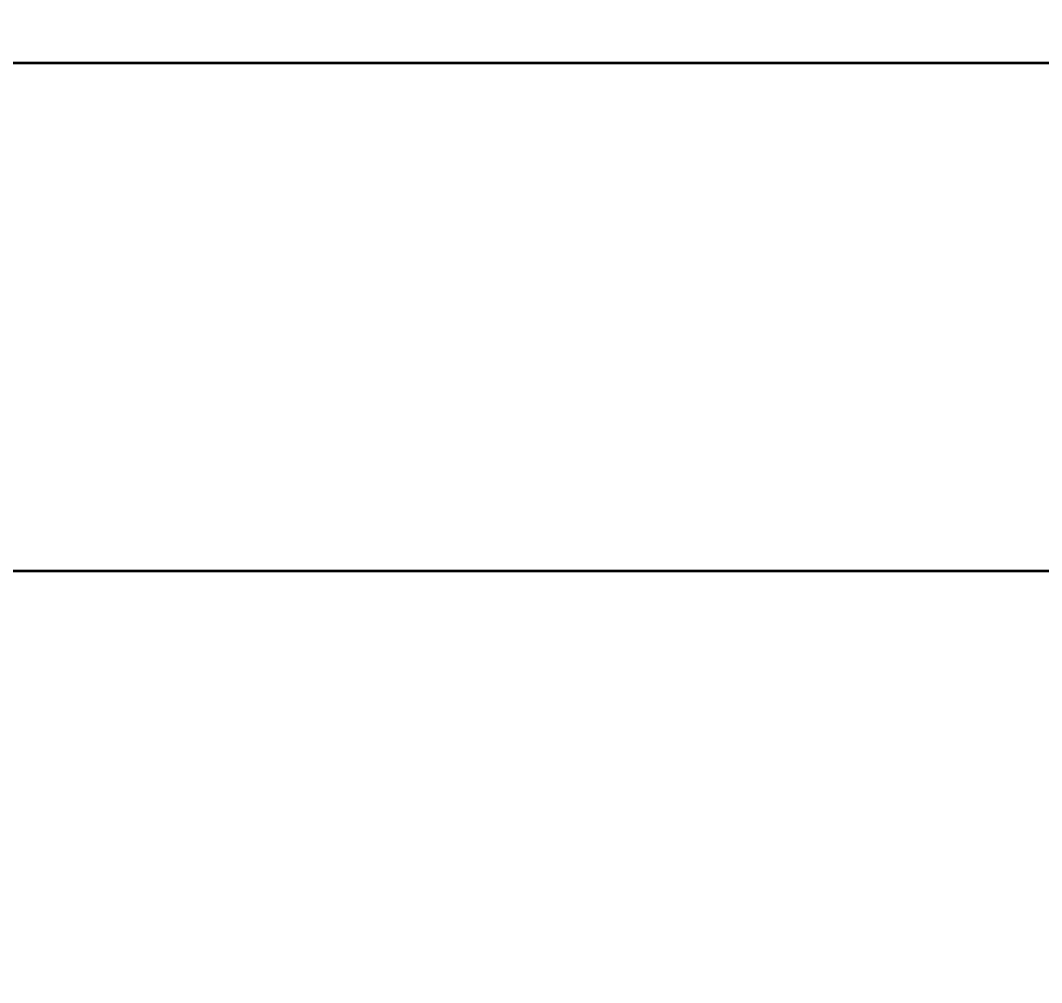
# Paper-space layout 'Blatt1' of a CAD drawing. Header units: millimetres. Extents: x 0 to 1189, y 0 to 841.
# Drawn here: x 212.59 to 224.64, y 649.37 to 660.73 of the extents above; entities that cross this region are included whole.
import ezdxf

# ---------------------------------------------------------------- set-up
doc = ezdxf.new("R2010")
doc.units = ezdxf.units.MM
doc.layers.add('BEMASSUNG', color=1, linetype='Continuous')
doc.styles.add('SLDTEXTSTYLE2', font='TXT', dxfattribs={"width": 0.75})
doc.dimstyles.new('SLDDIMSTYLE2', dxfattribs={"dimtxt": 3.5, "dimasz": 2.5, "dimexe": 0, "dimexo": 0.0625, "dimgap": 0.875, "dimtad": 1, "dimdec": 1, "dimlfac": 5, "dimrnd": 1e-09, "dimzin": 12, "dimdsep": 46, "dimtxsty": 'SLDTEXTSTYLE2', "dimsah": 1, "dimcen": 0.09, "dimadec": 0, "dimazin": 3, "dimtfac": 1, "dimtdec": 1, "dimtofl": 0, "dimtmove": 0, "dimatfit": 3, "dimfxl": 1, "dimfrac": 2, "dimtolj": 1, "dimtzin": 12, "dimarcsym": 0})

# ---------------------------------------------------------------- blocks, each defined once
blk = doc.blocks.new('_D_9')
at = {"layer": 'BEMASSUNG'}
for p, q in [((126.136, 599.232), (126.136, 758.832)), ((252.936, 599.232), (252.936, 758.832)), ((126.136, 756.832), (252.936, 756.832))]:
    blk.add_line(p, q, dxfattribs=at)
for points in [[(126.136, 756.832), (128.636, 756.482), (128.636, 757.182)], [(252.936, 756.832), (250.436, 757.182), (250.436, 756.482)]]:
    blk.add_solid(points, dxfattribs=at)
at = {"layer": 'BEMASSUNG', "insert": (185.657, 761.344), "char_height": 3.5, "attachment_point": 1, "style": 'SLDTEXTSTYLE2'}
blk.add_mtext('634', dxfattribs=at)

psp = doc.layouts.new('Blatt1')

# ---------------------------------------------------------------- linework, layer by layer
at = {"color": 7, "linetype": 'Continuous', "lineweight": 35}
for p, q in [((123.136, 660.232), (255.936, 660.232)), ((129.136, 654.232), (249.936, 654.232))]:
    psp.add_line(p, q, dxfattribs=at)

# ---------------------------------------------------------------- dimensions: what is measured, and where the dimension line sits
at = {"layer": 'BEMASSUNG'}
dim = psp.add_linear_dim(base=(252.936, 756.832), p1=(126.136, 599.232), p2=(252.936, 599.232), dimstyle='SLDDIMSTYLE2', dxfattribs=at)
dim.commit()
dim.dimension.update_dxf_attribs({"geometry": '_D_9', "text_midpoint": (189.536, 756.832), "dimtype": 160})

doc.saveas('drawing.dxf')
